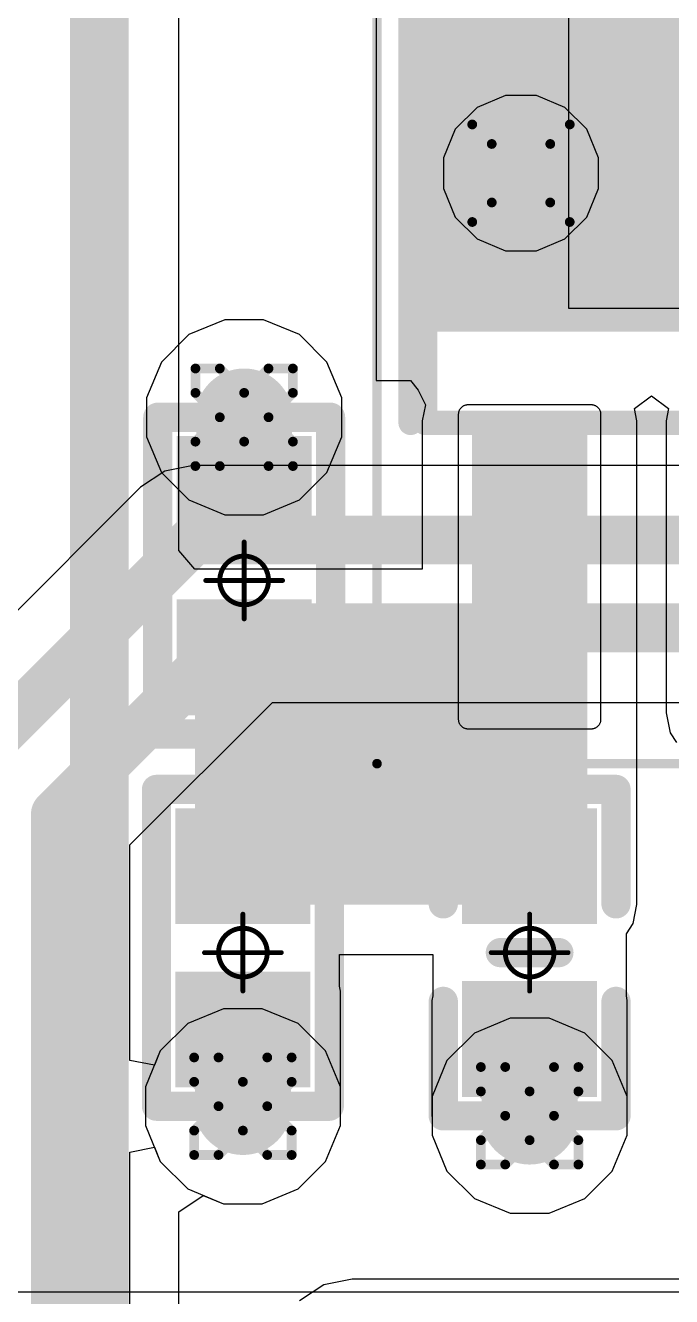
# Model space of a CAD drawing. Header units: inches. Extents: x -13 to 366, y -4 to 120.
# Drawn here: x 3.05 to 6.42, y 17.01 to 23.63 of the extents above; entities that cross this region are included whole.
import ezdxf

# ---------------------------------------------------------------- set-up
doc = ezdxf.new("R2010")
doc.units = ezdxf.units.IN
for name, color, linetype in [('Bottom Layer', 5, 'Continuous'), ('Bottom Solder', 6, 'Continuous'), ('Drill Drawing', 1, 'Continuous'), ('GND', 16, 'Continuous'), ('Mechanical 13', 56, 'Continuous'), ('Mechanical 15', 56, 'Continuous'), ('Multi-Layer', 9, 'Continuous'), ('Pad Holes', 156, 'Continuous'), ('POWER', 76, 'Continuous'), ('Top Layer', 1, 'Continuous'), ('Top Overlay', 2, 'Continuous'), ('Top Paste', 8, 'Continuous'), ('Top Solder', 216, 'Continuous'), ('Via Holes', 16, 'Continuous')]:
    doc.layers.add(name, color=color, linetype=linetype)

# ---------------------------------------------------------------- blocks, each defined once
blk = doc.blocks.new('R_0402_L_16')
at = {"layer": 'Top Layer'}
for points in [[(-0.6000800799999999, 0.24991822), (-0.20008088, 0.24991822), (-0.20008088, -0.25008078), (-0.6000800799999999, -0.25008078)], [(0.24991822, 0.24991822), (0.64991742, 0.24991822), (0.64991742, -0.25008078), (0.24991822, -0.25008078)]]:
    blk.add_hatch(color=1, dxfattribs=at).paths.add_polyline_path(points)
at = {"layer": 'Top Paste'}
for points in [[(-0.6000800799999999, 0.24991822), (-0.20008088, 0.24991822), (-0.20008088, -0.25008078), (-0.6000800799999999, -0.25008078)], [(0.24991822, 0.24991822), (0.64991742, 0.24991822), (0.64991742, -0.25008078), (0.24991822, -0.25008078)]]:
    blk.add_hatch(color=8, dxfattribs=at).paths.add_polyline_path(points)
at = {"layer": 'Top Solder'}
for points in [[(-0.7016800799999999, 0.35151822), (-0.09848088, 0.35151822), (-0.09848088, -0.35168078), (-0.7016800799999999, -0.35168078)], [(0.14831822, 0.35151822), (0.75151742, 0.35151822), (0.75151742, -0.35168078), (0.14831822, -0.35168078)]]:
    blk.add_hatch(color=216, dxfattribs=at).paths.add_polyline_path(points)
at = {"layer": 'Mechanical 15', "const_width": 0.0254}
for points in [[(0, 0.1999996), (0, -0.1999996)], [(-0.1999996, 0), (0.1999996, 0)]]:
    blk.add_lwpolyline(points, dxfattribs=at)
at = {"layer": 'Mechanical 15'}
for points, const_width in [([(-0.00635, 0.1999996, 1), (0.00635, 0.1999996, 1)], 0.0127), ([(0.127, 0, 1), (-0.127, 0, 1)], 0.0254), ([(-0.2063496, 0, 1), (-0.1936496, 0, 1)], 0.0127), ([(-0.13335, 0, 1), (-0.12065, 0, 1)], 0.0127), ([(0.12065, 0, 1), (0.13335, 0, 1)], 0.0127), ([(0.1936496, 0, 1), (0.2063496, 0, 1)], 0.0127), ([(-0.00635, -0.1999996, 1), (0.00635, -0.1999996, 1)], 0.0127)]:
    blk.add_lwpolyline(points, format="xyb", close=True, dxfattribs=dict(at, const_width=const_width))
at = {"layer": 'Top Overlay', "const_width": 0.1524}
for points in [[(-0.80008222, 0.44991782), (-0.80008222, -0.45008038)], [(-0.80008222, 0.44991782), (0.84991956, 0.44991782)], [(0.84991956, 0.44991782), (0.84991956, -0.45008038)], [(-0.80008222, -0.45008038), (0.84991956, -0.45008038)]]:
    blk.add_lwpolyline(points, dxfattribs=at)
at = {"layer": 'Top Overlay', "const_width": 0.0762}
for points in [[(-0.83818222, 0.44991782, 1), (-0.7619822199999999, 0.44991782, 1)], [(-0.83818222, 0.44991782, 1), (-0.7619822199999999, 0.44991782, 1)], [(0.81181956, 0.44991782, 1), (0.8880195599999998, 0.44991782, 1)], [(0.81181956, 0.44991782, 1), (0.8880195599999998, 0.44991782, 1)], [(-0.83818222, -0.45008038, 1), (-0.7619822199999999, -0.45008038, 1)], [(-0.83818222, -0.45008038, 1), (-0.7619822199999999, -0.45008038, 1)], [(0.81181956, -0.45008038, 1), (0.8880195599999998, -0.45008038, 1)], [(0.81181956, -0.45008038, 1), (0.8880195599999998, -0.45008038, 1)]]:
    blk.add_lwpolyline(points, format="xyb", close=True, dxfattribs=at)
blk = doc.blocks.new('R_0402_L_17')
at = {"layer": 'Top Layer'}
for points in [[(-0.6000800799999999, 0.24991822), (-0.20008088, 0.24991822), (-0.20008088, -0.25008078), (-0.6000800799999999, -0.25008078)], [(0.24991822, 0.24991822), (0.64991742, 0.24991822), (0.64991742, -0.25008078), (0.24991822, -0.25008078)]]:
    blk.add_hatch(color=1, dxfattribs=at).paths.add_polyline_path(points)
at = {"layer": 'Top Paste'}
for points in [[(-0.6000800799999999, 0.24991822), (-0.20008088, 0.24991822), (-0.20008088, -0.25008078), (-0.6000800799999999, -0.25008078)], [(0.24991822, 0.24991822), (0.64991742, 0.24991822), (0.64991742, -0.25008078), (0.24991822, -0.25008078)]]:
    blk.add_hatch(color=8, dxfattribs=at).paths.add_polyline_path(points)
at = {"layer": 'Top Solder'}
for points in [[(-0.7016800799999999, 0.35151822), (-0.09848088, 0.35151822), (-0.09848088, -0.35168078), (-0.7016800799999999, -0.35168078)], [(0.14831822, 0.35151822), (0.75151742, 0.35151822), (0.75151742, -0.35168078), (0.14831822, -0.35168078)]]:
    blk.add_hatch(color=216, dxfattribs=at).paths.add_polyline_path(points)
at = {"layer": 'Mechanical 15', "const_width": 0.0254}
for points in [[(0, 0.1999996), (0, -0.1999996)], [(-0.1999996, 0), (0.1999996, 0)]]:
    blk.add_lwpolyline(points, dxfattribs=at)
at = {"layer": 'Mechanical 15'}
for points, const_width in [([(-0.00635, 0.1999996, 1), (0.00635, 0.1999996, 1)], 0.0127), ([(0.127, 0, 1), (-0.127, 0, 1)], 0.0254), ([(-0.2063496, 0, 1), (-0.1936496, 0, 1)], 0.0127), ([(-0.13335, 0, 1), (-0.12065, 0, 1)], 0.0127), ([(0.12065, 0, 1), (0.13335, 0, 1)], 0.0127), ([(0.1936496, 0, 1), (0.2063496, 0, 1)], 0.0127), ([(-0.00635, -0.1999996, 1), (0.00635, -0.1999996, 1)], 0.0127)]:
    blk.add_lwpolyline(points, format="xyb", close=True, dxfattribs=dict(at, const_width=const_width))
at = {"layer": 'Top Overlay', "const_width": 0.1524}
for points in [[(-0.80008222, 0.44991782), (-0.80008222, -0.45008038)], [(-0.80008222, 0.44991782), (0.84991956, 0.44991782)], [(0.84991956, 0.44991782), (0.84991956, -0.45008038)], [(-0.80008222, -0.45008038), (0.84991956, -0.45008038)]]:
    blk.add_lwpolyline(points, dxfattribs=at)
at = {"layer": 'Top Overlay', "const_width": 0.0762}
for points in [[(-0.83818222, 0.44991782, 1), (-0.7619822199999999, 0.44991782, 1)], [(-0.83818222, 0.44991782, 1), (-0.7619822199999999, 0.44991782, 1)], [(0.81181956, 0.44991782, 1), (0.8880195599999998, 0.44991782, 1)], [(0.81181956, 0.44991782, 1), (0.8880195599999998, 0.44991782, 1)], [(-0.83818222, -0.45008038, 1), (-0.7619822199999999, -0.45008038, 1)], [(-0.83818222, -0.45008038, 1), (-0.7619822199999999, -0.45008038, 1)], [(0.81181956, -0.45008038, 1), (0.8880195599999998, -0.45008038, 1)], [(0.81181956, -0.45008038, 1), (0.8880195599999998, -0.45008038, 1)]]:
    blk.add_lwpolyline(points, format="xyb", close=True, dxfattribs=at)
blk = doc.blocks.new('VREG_LM5017MR_NOPB_21')
at = {"layer": 'Bottom Layer'}
h = blk.add_hatch(color=5, dxfattribs=at)
edge = h.paths.add_edge_path()
edge.add_arc((0.65000124, -1.95000118), 0.1499997, 0, 360)
at = {"layer": 'Bottom Solder'}
h = blk.add_hatch(color=6, dxfattribs=at)
edge = h.paths.add_edge_path()
edge.add_arc((0.65000124, -1.95000118), 0.2515997, 0, 360)
at = {"layer": 'GND'}
h = blk.add_hatch(color=16, dxfattribs=at)
edge = h.paths.add_edge_path()
edge.add_arc((0.65000124, -1.95000118), 0.1499997, 0, 360)
at = {"layer": 'Multi-Layer'}
h = blk.add_hatch(color=9, dxfattribs=at)
edge = h.paths.add_edge_path()
edge.add_arc((0.65000124, -1.95000118), 0.1499997, 0, 360)
at = {"layer": 'Pad Holes'}
h = blk.add_hatch(color=7, dxfattribs=at)
edge = h.paths.add_edge_path()
edge.add_arc((0.65000124, -1.95000118), 0.0999998, 0, 360)
at = {"layer": 'POWER'}
h = blk.add_hatch(color=76, dxfattribs=at)
edge = h.paths.add_edge_path()
edge.add_arc((0.65000124, -1.95000118), 0.1499997, 0, 360)
at = {"layer": 'Top Layer'}
blk.add_hatch(color=1, dxfattribs=at).paths.add_polyline_path([(-1.47499959, 2.45000018), (1.47499959, 2.45000018), (1.47499959, -2.45000018), (-1.47499959, -2.45000018)])
h = blk.add_hatch(color=1, dxfattribs=at)
edge = h.paths.add_edge_path()
edge.add_arc((1.9400012, -1.62000184), 0.01500124, 90, 180)
edge.add_line((1.92499996, -1.62000184), (1.92499996, -2.18999816))
edge.add_arc((1.9400012, -2.18999816), 0.01500124, 180, 270)
edge.add_line((1.9400012, -2.2049994), (3.45999816, -2.2049994))
edge.add_arc((3.45999816, -2.18999816), 0.01500124, 270, 360)
edge.add_line((3.4749994, -2.18999816), (3.4749994, -1.62000184))
edge.add_arc((3.45999816, -1.62000184), 0.01500124, 0, 90)
edge.add_line((3.45999816, -1.6050006), (1.9400012, -1.6050006))
h = blk.add_hatch(color=1, dxfattribs=at)
edge = h.paths.add_edge_path()
edge.add_arc((0.65000124, -1.95000118), 0.1499997, 0, 360)
at = {"layer": 'Top Paste'}
h = blk.add_hatch(color=8, dxfattribs=at)
edge = h.paths.add_edge_path()
edge.add_arc((1.9400012, -1.62000184), 0.01500124, 90, 180)
edge.add_line((1.92499996, -1.62000184), (1.92499996, -2.18999816))
edge.add_arc((1.9400012, -2.18999816), 0.01500124, 180, 270)
edge.add_line((1.9400012, -2.2049994), (3.45999816, -2.2049994))
edge.add_arc((3.45999816, -2.18999816), 0.01500124, 270, 360)
edge.add_line((3.4749994, -2.18999816), (3.4749994, -1.62000184))
edge.add_arc((3.45999816, -1.62000184), 0.01500124, 0, 90)
edge.add_line((3.45999816, -1.6050006), (1.9400012, -1.6050006))
at = {"layer": 'Top Solder'}
h = blk.add_hatch(color=216, dxfattribs=at)
edge = h.paths.add_edge_path()
edge.add_arc((0.65000124, -1.95000118), 0.2515997, 0, 360)
at = {"layer": 'Mechanical 13', "const_width": 0.127}
for points in [[(1.95000118, -2.45000018), (1.95000118, 2.45000018)], [(1.95000118, -2.45000018), (-1.95000118, -2.45000018)]]:
    blk.add_lwpolyline(points, dxfattribs=at)
at = {"layer": 'Mechanical 13', "const_width": 0.0635}
blk.add_lwpolyline([(1.91825118, -2.45000018, 1), (1.98175118, -2.45000018, 1)], format="xyb", close=True, dxfattribs=at)
blk.add_lwpolyline([(1.91825118, -2.45000018, 1), (1.98175118, -2.45000018, 1)], format="xyb", close=True, dxfattribs=at)
at = {"layer": 'Mechanical 15', "const_width": 0.0499999}
for points in [[(3.7249989, -2.69999968), (3.7249989, 2.69999968)], [(3.7249989, -2.69999968), (-3.7249989, -2.69999968)]]:
    blk.add_lwpolyline(points, dxfattribs=at)
at = {"layer": 'Mechanical 15', "const_width": 0.02499868}
blk.add_lwpolyline([(3.71249956, -2.69999968, 1), (3.737498239999999, -2.69999968, 1)], format="xyb", close=True, dxfattribs=at)
blk.add_lwpolyline([(3.71249956, -2.69999968, 1), (3.737498239999999, -2.69999968, 1)], format="xyb", close=True, dxfattribs=at)
at = {"layer": 'Top Overlay', "const_width": 0.127}
blk.add_lwpolyline([(1.95000118, -2.52499876), (-1.95000118, -2.52499876)], dxfattribs=at)
at = {"layer": 'Top Overlay', "const_width": 0.0635}
blk.add_lwpolyline([(1.91825118, -2.52499876, 1), (1.98175118, -2.52499876, 1)], format="xyb", close=True, dxfattribs=at)
at = {"layer": 'Top Paste'}
for p, q in [((1.3550011, 1.69999914), (1.3550011, -1.69999914)), ((1.3550011, -1.69999914), (-1.3550011, -1.69999914))]:
    blk.add_line(p, q, dxfattribs=at)
at = {"layer": 'Top Solder'}
for p, q in [((1.3550011, 1.69999914), (1.3550011, -1.69999914)), ((1.8550001, -1.58500064), (1.85506868, -1.58238444)), ((1.8550001, -2.22499936), (1.8550001, -1.58500064)), ((1.85506868, -1.58238444), (1.85527442, -1.57977332)), ((1.85527442, -1.57977332), (1.85561478, -1.57717744)), ((1.85561478, -1.57717744), (1.8560923, -1.57460442)), ((1.8560923, -1.57460442), (1.85670444, -1.57205934)), ((1.85670444, -1.57205934), (1.85744612, -1.56954982)), ((1.85744612, -1.56954982), (1.85831988, -1.56708094)), ((1.85831988, -1.56708094), (1.85932318, -1.56466286)), ((1.85932318, -1.56466286), (1.86045094, -1.56230066)), ((1.86045094, -1.56230066), (1.86169808, -1.55999942)), ((1.86169808, -1.55999942), (1.86306714, -1.5577693)), ((1.86306714, -1.5577693), (1.86454796, -1.5556103)), ((1.86454796, -1.5556103), (1.86614308, -1.55353512)), ((1.86614308, -1.55353512), (1.86784234, -1.55154376)), ((1.86784234, -1.55154376), (1.86964574, -1.54964384)), ((1.86964574, -1.54964384), (1.87154312, -1.54784298)), ((1.87154312, -1.54784298), (1.87353448, -1.54614372)), ((1.87353448, -1.54614372), (1.87560966, -1.5445486)), ((1.87560966, -1.5445486), (1.87776866, -1.54306524)), ((1.87776866, -1.54306524), (1.87999878, -1.54169872)), ((1.87999878, -1.54169872), (1.88230002, -1.54044904)), ((1.88230002, -1.54044904), (1.88466222, -1.53932382)), ((1.88466222, -1.53932382), (1.88708284, -1.53832052)), ((1.88708284, -1.53832052), (1.88954918, -1.53744676)), ((1.88954918, -1.53744676), (1.8920587, -1.53670254)), ((1.8920587, -1.53670254), (1.89460378, -1.53609294)), ((1.89460378, -1.53609294), (1.89717934, -1.53561542)), ((1.89717934, -1.53561542), (1.89977268, -1.53527506)), ((1.89977268, -1.53527506), (1.9023838, -1.53506932)), ((1.9023838, -1.53506932), (1.905, -1.53500074)), ((1.905, -1.53500074), (3.49499936, -1.53500074)), ((3.49499936, -1.53500074), (3.49761556, -1.53506932)), ((3.49761556, -1.53506932), (3.500226679999999, -1.53527506)), ((3.500226679999999, -1.53527506), (3.50282256, -1.53561542)), ((3.50282256, -1.53561542), (3.50539558, -1.53609294)), ((3.50539558, -1.53609294), (3.50794066, -1.53670254)), ((3.50794066, -1.53670254), (3.510450179999999, -1.53744676)), ((3.510450179999999, -1.53744676), (3.51291906, -1.53832052)), ((3.51291906, -1.53832052), (3.51533714, -1.53932382)), ((3.51533714, -1.53932382), (3.51769934, -1.54044904)), ((3.51769934, -1.54044904), (3.52000058, -1.54169872)), ((3.52000058, -1.54169872), (3.5222307, -1.54306524)), ((3.5222307, -1.54306524), (3.5243897, -1.5445486)), ((3.5243897, -1.5445486), (3.52646488, -1.54614372)), ((3.52646488, -1.54614372), (3.52845624, -1.54784298)), ((3.52845624, -1.54784298), (3.530356159999999, -1.54964384)), ((3.530356159999999, -1.54964384), (3.53215702, -1.55154376)), ((3.53215702, -1.55154376), (3.53385628, -1.55353512)), ((3.53385628, -1.55353512), (3.5354514, -1.5556103)), ((3.5354514, -1.5556103), (3.53693476, -1.5577693)), ((3.53693476, -1.5577693), (3.538301279999999, -1.55999942)), ((3.538301279999999, -1.55999942), (3.53955096, -1.56230066)), ((3.53955096, -1.56230066), (3.54067618, -1.56466286)), ((3.54067618, -1.56466286), (3.54167948, -1.56708094)), ((3.54167948, -1.56708094), (3.54255324, -1.56954982)), ((3.54255324, -1.56954982), (3.54329746, -1.57205934)), ((3.54329746, -1.57205934), (3.54390706, -1.57460442)), ((3.54390706, -1.57460442), (3.54438458, -1.57717744)), ((3.54438458, -1.57717744), (3.54472494, -1.57977332)), ((3.54472494, -1.57977332), (3.54493068, -1.58238444)), ((3.54493068, -1.58238444), (3.54499926, -1.58500064)), ((3.54499926, -1.58500064), (3.54499926, -2.22499936)), ((1.3550011, -1.69999914), (-1.3550011, -1.69999914)), ((1.85506868, -2.22761556), (1.8550001, -2.22499936)), ((1.85527442, -2.23022668), (1.85506868, -2.22761556)), ((1.85561478, -2.23282256), (1.85527442, -2.23022668)), ((1.8560923, -2.23539558), (1.85561478, -2.23282256)), ((1.85670444, -2.23794066), (1.8560923, -2.23539558)), ((1.85744612, -2.24045018), (1.85670444, -2.23794066)), ((1.85831988, -2.24291906), (1.85744612, -2.24045018)), ((1.85932318, -2.24533714), (1.85831988, -2.24291906)), ((1.86045094, -2.24769934), (1.85932318, -2.24533714)), ((1.86169808, -2.25000058), (1.86045094, -2.24769934)), ((1.86306714, -2.2522307), (1.86169808, -2.25000058)), ((3.538301279999999, -2.25000058), (3.53693476, -2.2522307)), ((3.53955096, -2.24769934), (3.538301279999999, -2.25000058)), ((3.54067618, -2.24533714), (3.53955096, -2.24769934)), ((3.54167948, -2.24291906), (3.54067618, -2.24533714)), ((3.54255324, -2.24045018), (3.54167948, -2.24291906)), ((3.54329746, -2.23794066), (3.54255324, -2.24045018)), ((3.54390706, -2.23539558), (3.54329746, -2.23794066)), ((3.54438458, -2.23282256), (3.54390706, -2.23539558)), ((3.54472494, -2.23022668), (3.54438458, -2.23282256)), ((3.54493068, -2.22761556), (3.54472494, -2.23022668)), ((3.54499926, -2.22499936), (3.54493068, -2.22761556)), ((1.86454796, -2.2543897), (1.86306714, -2.2522307)), ((1.86614308, -2.25646488), (1.86454796, -2.2543897)), ((1.86784234, -2.25845624), (1.86614308, -2.25646488)), ((1.86964574, -2.26035616), (1.86784234, -2.25845624)), ((1.87154312, -2.26215702), (1.86964574, -2.26035616)), ((1.87353448, -2.26385628), (1.87154312, -2.26215702)), ((1.87560966, -2.2654514), (1.87353448, -2.26385628)), ((1.87776866, -2.26693476), (1.87560966, -2.2654514)), ((1.87999878, -2.26830128), (1.87776866, -2.26693476)), ((1.88230002, -2.26955096), (1.87999878, -2.26830128)), ((1.88466222, -2.27067618), (1.88230002, -2.26955096)), ((1.88708284, -2.27167948), (1.88466222, -2.27067618)), ((1.88954918, -2.27255324), (1.88708284, -2.27167948)), ((1.8920587, -2.27329746), (1.88954918, -2.27255324)), ((1.89460378, -2.27390706), (1.8920587, -2.27329746)), ((1.89717934, -2.27438458), (1.89460378, -2.27390706)), ((1.89977268, -2.27472494), (1.89717934, -2.27438458)), ((1.9023838, -2.27493068), (1.89977268, -2.27472494)), ((1.905, -2.27499926), (1.9023838, -2.27493068)), ((3.49499936, -2.27499926), (1.905, -2.27499926)), ((3.49761556, -2.27493068), (3.49499936, -2.27499926)), ((3.500226679999999, -2.27472494), (3.49761556, -2.27493068)), ((3.50282256, -2.27438458), (3.500226679999999, -2.27472494)), ((3.50539558, -2.27390706), (3.50282256, -2.27438458)), ((3.50794066, -2.27329746), (3.50539558, -2.27390706)), ((3.510450179999999, -2.27255324), (3.50794066, -2.27329746)), ((3.51291906, -2.27167948), (3.510450179999999, -2.27255324)), ((3.51533714, -2.27067618), (3.51291906, -2.27167948)), ((3.51769934, -2.26955096), (3.51533714, -2.27067618)), ((3.52000058, -2.26830128), (3.51769934, -2.26955096)), ((3.5222307, -2.26693476), (3.52000058, -2.26830128)), ((3.5243897, -2.2654514), (3.5222307, -2.26693476)), ((3.52646488, -2.26385628), (3.5243897, -2.2654514)), ((3.52845624, -2.26215702), (3.52646488, -2.26385628)), ((3.530356159999999, -2.26035616), (3.52845624, -2.26215702)), ((3.53215702, -2.25845624), (3.530356159999999, -2.26035616)), ((3.53385628, -2.25646488), (3.53215702, -2.25845624)), ((3.5354514, -2.2543897), (3.53385628, -2.25646488)), ((3.53693476, -2.2522307), (3.5354514, -2.2543897))]:
    blk.add_line(p, q, dxfattribs=at)
blk = doc.blocks.new('C_0402_L_33')
at = {"layer": 'Top Layer'}
for points in [[(-0.6499986999999999, 0.2499995), (-0.2499995, 0.2499995), (-0.2499995, -0.2499995), (-0.6499986999999999, -0.2499995)], [(0.24991822, 0.24991822), (0.64991742, 0.24991822), (0.64991742, -0.25008078), (0.24991822, -0.25008078)]]:
    blk.add_hatch(color=1, dxfattribs=at).paths.add_polyline_path(points)
at = {"layer": 'Top Paste'}
for points in [[(-0.6499986999999999, 0.2499995), (-0.2499995, 0.2499995), (-0.2499995, -0.2499995), (-0.6499986999999999, -0.2499995)], [(0.24991822, 0.24991822), (0.64991742, 0.24991822), (0.64991742, -0.25008078), (0.24991822, -0.25008078)]]:
    blk.add_hatch(color=8, dxfattribs=at).paths.add_polyline_path(points)
at = {"layer": 'Top Solder'}
for points in [[(-0.7515987, 0.3515995), (-0.1483995, 0.3515995), (-0.1483995, -0.3515995), (-0.7515987, -0.3515995)], [(0.14831822, 0.35151822), (0.75151742, 0.35151822), (0.75151742, -0.35168078), (0.14831822, -0.35168078)]]:
    blk.add_hatch(color=216, dxfattribs=at).paths.add_polyline_path(points)
at = {"layer": 'Mechanical 15', "const_width": 0.0254}
for points in [[(0, -0.1999996), (0, 0.1999996)], [(0.1999996, 0), (-0.1999996, 0)]]:
    blk.add_lwpolyline(points, dxfattribs=at)
at = {"layer": 'Mechanical 15'}
for points, const_width in [([(-0.00635, 0.1999996, 1), (0.00635, 0.1999996, 1)], 0.0127), ([(0.127, 0, 1), (-0.127, 0, 1)], 0.0254), ([(-0.2063496, 0, 1), (-0.1936496, 0, 1)], 0.0127), ([(-0.13335, 0, 1), (-0.12065, 0, 1)], 0.0127), ([(0.12065, 0, 1), (0.13335, 0, 1)], 0.0127), ([(0.1936496, 0, 1), (0.2063496, 0, 1)], 0.0127), ([(-0.00635, -0.1999996, 1), (0.00635, -0.1999996, 1)], 0.0127)]:
    blk.add_lwpolyline(points, format="xyb", close=True, dxfattribs=dict(at, const_width=const_width))
at = {"layer": 'Top Overlay', "const_width": 0.1524}
for points in [[(-0.254, 0.44991782), (-0.84991956, 0.44991782)], [(-0.84991956, -0.44991782), (-0.84991956, 0.44991782)], [(0.84991956, 0.44991782), (0.254, 0.44991782)], [(0.84991956, -0.45008038), (0.84991956, 0.44991782)], [(0, -0.1524), (0, 0.1524)], [(-0.254, -0.44991782), (-0.84991956, -0.44991782)], [(-0.8497569999999999, -0.45008038), (-0.84991956, -0.44991782)], [(0.84991956, -0.44991782), (0.254, -0.44991782)]]:
    blk.add_lwpolyline(points, dxfattribs=at)
at = {"layer": 'Top Overlay', "const_width": 0.0762}
for points in [[(-0.8880195599999998, 0.44991782, 1), (-0.81181956, 0.44991782, 1)], [(-0.8880195599999998, 0.44991782, 1), (-0.81181956, 0.44991782, 1)], [(-0.2921, 0.44991782, 1), (-0.2159, 0.44991782, 1)], [(0.2159, 0.44991782, 1), (0.2921, 0.44991782, 1)], [(0.81181956, 0.44991782, 1), (0.8880195599999998, 0.44991782, 1)], [(0.81181956, 0.44991782, 1), (0.8880195599999998, 0.44991782, 1)], [(-0.0381, 0.1524, 1), (0.0381, 0.1524, 1)], [(-0.0381, -0.1524, 1), (0.0381, -0.1524, 1)], [(-0.8880195599999998, -0.44991782, 1), (-0.81181956, -0.44991782, 1)], [(-0.8880195599999998, -0.44991782, 1), (-0.81181956, -0.44991782, 1)], [(-0.8880195599999998, -0.44991782, 1), (-0.81181956, -0.44991782, 1)], [(-0.8878569999999999, -0.45008038, 1), (-0.8116569999999999, -0.45008038, 1)], [(-0.2921, -0.44991782, 1), (-0.2159, -0.44991782, 1)], [(0.2159, -0.44991782, 1), (0.2921, -0.44991782, 1)], [(0.81181956, -0.44991782, 1), (0.8880195599999998, -0.44991782, 1)], [(0.81181956, -0.45008038, 1), (0.8880195599999998, -0.45008038, 1)]]:
    blk.add_lwpolyline(points, format="xyb", close=True, dxfattribs=at)

msp = doc.modelspace()

# ---------------------------------------------------------------- hatches: boundary and pattern name
at = {"layer": 'Bottom Layer'}
h = msp.add_hatch(color=5, dxfattribs=at)
edge = h.paths.add_edge_path()
edge.add_arc((4.19232588, 21.58660148), 0.254, 0, 360)
h = msp.add_hatch(color=5, dxfattribs=at)
edge = h.paths.add_edge_path()
edge.add_arc((4.1857422, 17.99846032), 0.254, 0, 360)
h = msp.add_hatch(color=5, dxfattribs=at)
edge = h.paths.add_edge_path()
edge.add_arc((5.67937904, 17.94862298), 0.254, 0, 360)
at = {"layer": 'GND'}
h = msp.add_hatch(color=16, dxfattribs=at)
edge = h.paths.add_edge_path()
edge.add_arc((4.19232588, 21.58660148), 0.254, 0, 360)
h = msp.add_hatch(color=16, dxfattribs=at)
edge = h.paths.add_edge_path()
edge.add_arc((4.1857422, 17.99846032), 0.254, 0, 360)
h = msp.add_hatch(color=16, dxfattribs=at)
edge = h.paths.add_edge_path()
edge.add_arc((5.67937904, 17.94862298), 0.254, 0, 360)
at = {"layer": 'POWER'}
h = msp.add_hatch(color=76, dxfattribs=at)
edge = h.paths.add_edge_path()
edge.add_arc((4.19232588, 21.58660148), 0.254, 0, 360)
h = msp.add_hatch(color=76, dxfattribs=at)
edge = h.paths.add_edge_path()
edge.add_arc((4.1857422, 17.99846032), 0.254, 0, 360)
h = msp.add_hatch(color=76, dxfattribs=at)
edge = h.paths.add_edge_path()
edge.add_arc((5.67937904, 17.94862298), 0.254, 0, 360)
at = {"layer": 'Top Layer'}
h = msp.add_hatch(color=1, dxfattribs=at)
edge = h.paths.add_edge_path()
edge.add_arc((4.19232588, 21.58660148), 0.254, 0, 360)
for points in [[(3.94232638, 20.98668142), (4.44232538, 20.98668142), (4.44232538, 21.58659894), (3.94232638, 21.58659894)], [(5.42946082, 19.19854174), (5.929459819999999, 19.19854174), (5.929459819999999, 20.7576801), (5.42946082, 20.7576801)], [(3.9357427, 19.04837948), (5.97945718, 19.04837948), (5.97945718, 20.53668232), (3.9357427, 20.53668232)], [(4.435741699999999, 18.59838038), (3.9357427, 18.59838038), (3.9357427, 17.99846286), (4.435741699999999, 17.99846286)], [(5.92937854, 18.54854304), (5.42937954, 18.54854304), (5.42937954, 17.94862552), (5.92937854, 17.94862552)]]:
    msp.add_hatch(color=1, dxfattribs=at).paths.add_polyline_path(points)
h = msp.add_hatch(color=1, dxfattribs=at)
edge = h.paths.add_edge_path()
edge.add_arc((4.1857422, 17.99846032), 0.254, 0, 360)
h = msp.add_hatch(color=1, dxfattribs=at)
edge = h.paths.add_edge_path()
edge.add_arc((5.67937904, 17.94862298), 0.254, 0, 360)
at = {"layer": 'Via Holes'}
h = msp.add_hatch(color=7, dxfattribs=at)
edge = h.paths.add_edge_path()
edge.add_arc((4.19232588, 21.58660148), 0.127, 0, 360)
h = msp.add_hatch(color=7, dxfattribs=at)
edge = h.paths.add_edge_path()
edge.add_arc((4.1857422, 17.99846032), 0.127, 0, 360)
h = msp.add_hatch(color=7, dxfattribs=at)
edge = h.paths.add_edge_path()
edge.add_arc((5.67937904, 17.94862298), 0.127, 0, 360)

# ---------------------------------------------------------------- linework, layer by layer
at = {"layer": 'Bottom Layer'}
for p, q in [((5.55409862, 23.2615994), (5.405612759999999, 23.2000933)), ((5.71481966, 23.2615994), (5.55409862, 23.2615994)), ((5.86330552, 23.2000933), (5.71481966, 23.2615994)), ((5.405612759999999, 23.2000933), (5.29196554, 23.08644608)), ((5.97695274, 23.08644608), (5.86330552, 23.2000933)), ((5.29196554, 23.08644608), (5.23045944, 22.93796022)), ((6.03845884, 22.93796022), (5.97695274, 23.08644608)), ((5.23045944, 22.93796022), (5.23045944, 22.77723918)), ((6.03845884, 22.77723918), (6.03845884, 22.93796022)), ((5.23045944, 22.77723918), (5.29196554, 22.62875332)), ((5.97695274, 22.62875332), (6.03845884, 22.77723918)), ((5.29196554, 22.62875332), (5.405612759999999, 22.5151061)), ((5.86330552, 22.5151061), (5.97695274, 22.62875332)), ((5.405612759999999, 22.5151061), (5.55409862, 22.4536)), ((5.71481966, 22.4536), (5.86330552, 22.5151061)), ((5.55409862, 22.4536), (5.71481966, 22.4536)), ((3.9269543, 21.33581204), (3.77829572, 21.30624136)), ((12.02757056, 21.33581204), (3.9269543, 21.33581204)), ((3.77829572, 21.30624136), (3.65226854, 21.22203274)), ((3.65226854, 21.22203274), (2.4733758, 20.04314)), ((3.59738422, 19.35993588), (4.3391328, 20.10168192)), ((4.3391328, 20.10168192), (7.73837162, 20.10168192)), ((3.59738422, 18.23737526), (3.59738422, 19.35993588)), ((4.08469592, 18.50646032), (3.89798306, 18.4291224)), ((4.28678848, 18.50646032), (4.08469592, 18.50646032)), ((4.473501339999999, 18.4291224), (4.28678848, 18.50646032)), ((3.89798306, 18.4291224), (3.75508012, 18.28621946)), ((4.616404279999999, 18.28621946), (4.473501339999999, 18.4291224)), ((5.578332759999999, 18.45662298), (5.391619899999999, 18.37928506)), ((5.78042532, 18.45662298), (5.578332759999999, 18.45662298)), ((5.967138179999999, 18.37928506), (5.78042532, 18.45662298)), ((5.391619899999999, 18.37928506), (5.248716959999999, 18.23638212)), ((6.11004112, 18.23638212), (5.967138179999999, 18.37928506)), ((3.75508012, 18.28621946), (3.72438422, 18.21211242)), ((4.6937422, 18.0995066), (4.616404279999999, 18.28621946)), ((3.72438422, 18.21211242), (3.59738422, 18.23737526)), ((5.248716959999999, 18.23638212), (5.17137904, 18.04966926)), ((6.18737904, 18.04966926), (6.11004112, 18.23638212)), ((4.6937422, 17.89741404), (4.6937422, 18.0995066)), ((5.17137904, 18.04966926), (5.17137904, 17.8475767)), ((6.18737904, 17.8475767), (6.18737904, 18.04966926)), ((4.616404279999999, 17.71070118), (4.6937422, 17.89741404)), ((5.17137904, 17.8475767), (5.248716959999999, 17.66086384)), ((6.11004112, 17.66086384), (6.18737904, 17.8475767)), ((3.59738422, 17.75954538), (3.72438422, 17.78480822)), ((3.59738422, 16.2665791), (3.59738422, 17.75954538)), ((3.72438422, 17.78480822), (3.75508012, 17.71070118)), ((3.75508012, 17.71070118), (3.89798306, 17.56779824)), ((4.473501339999999, 17.56779824), (4.616404279999999, 17.71070118)), ((5.248716959999999, 17.66086384), (5.391619899999999, 17.5179609)), ((5.967138179999999, 17.5179609), (6.11004112, 17.66086384)), ((3.89798306, 17.56779824), (4.08469592, 17.49046032)), ((4.28678848, 17.49046032), (4.473501339999999, 17.56779824)), ((4.08469592, 17.49046032), (4.28678848, 17.49046032)), ((5.391619899999999, 17.5179609), (5.578332759999999, 17.44062298)), ((5.78042532, 17.44062298), (5.967138179999999, 17.5179609)), ((5.578332759999999, 17.44062298), (5.78042532, 17.44062298)), ((4.7557817, 17.09836814), (4.60712312, 17.06879746)), ((6.84048416, 17.09836814), (4.7557817, 17.09836814)), ((4.60712312, 17.06879746), (4.481095939999999, 16.98458884))]:
    msp.add_line(p, q, dxfattribs=at)
at = {"layer": 'Bottom Layer', "const_width": 0.254}
for points in [[(2.74806156, 19.76845424), (3.9269543, 20.94734698)], [(3.9269543, 20.94734698), (12.18847702, 20.94734698)], [(3.208919159999999, 19.52084234), (4.1782238, 20.49014698)], [(4.1782238, 20.49014698), (12.40927668, 20.49014698)], [(3.208919159999999, 7.23100154), (3.208919159999999, 19.52084234)]]:
    msp.add_lwpolyline(points, dxfattribs=at)
at = {"layer": 'Bottom Layer', "const_width": 0.127}
for points in [[(3.8634543, 20.94734698, 1), (3.9904543, 20.94734698, 1)], [(3.8634543, 20.94734698, 1), (3.9904543, 20.94734698, 1)], [(4.1147238, 20.49014698, 1), (4.2417238, 20.49014698, 1)], [(4.1147238, 20.49014698, 1), (4.2417238, 20.49014698, 1)], [(3.14541916, 19.52084234, 1), (3.27241916, 19.52084234, 1)], [(3.14541916, 19.52084234, 1), (3.27241916, 19.52084234, 1)]]:
    msp.add_lwpolyline(points, format="xyb", close=True, dxfattribs=at)
at = {"layer": 'Drill Drawing', "const_width": 0.0508}
for points in [[(5.380459139999999, 23.1115997), (5.88845914, 23.1115997)], [(5.380459139999999, 22.6035997), (5.380459139999999, 23.1115997)], [(5.88845914, 22.6035997), (5.88845914, 23.1115997)], [(5.48205914, 23.0099997), (5.78685914, 23.0099997)], [(5.48205914, 22.7051997), (5.48205914, 23.0099997)], [(5.78685914, 22.7051997), (5.78685914, 23.0099997)], [(5.48205914, 22.7051997), (5.78685914, 22.7051997)], [(5.380459139999999, 22.6035997), (5.88845914, 22.6035997)], [(3.93832588, 21.71360148), (3.93832588, 21.84060148)], [(3.93832588, 21.84060148), (4.06532588, 21.84060148)], [(4.06532588, 21.84060148), (4.19232588, 21.71360148)], [(4.19232588, 21.71360148), (4.319325879999999, 21.84060148)], [(4.319325879999999, 21.84060148), (4.44632588, 21.84060148)], [(4.44632588, 21.71360148), (4.44632588, 21.84060148)], [(3.93832588, 21.71360148), (4.06532588, 21.58660148)], [(4.319325879999999, 21.58660148), (4.44632588, 21.71360148)], [(3.93832588, 21.45960148), (4.06532588, 21.58660148)], [(4.319325879999999, 21.58660148), (4.44632588, 21.45960148)], [(3.93832588, 21.33260148), (3.93832588, 21.45960148)], [(4.06532588, 21.33260148), (4.19232588, 21.45960148)], [(4.19232588, 21.45960148), (4.319325879999999, 21.33260148)], [(4.44632588, 21.33260148), (4.44632588, 21.45960148)], [(3.93832588, 21.33260148), (4.06532588, 21.33260148)], [(4.319325879999999, 21.33260148), (4.44632588, 21.33260148)], [(3.9317422, 18.12546032), (3.9317422, 18.25246032)], [(3.9317422, 18.25246032), (4.058742199999999, 18.25246032)], [(4.058742199999999, 18.25246032), (4.1857422, 18.12546032)], [(4.1857422, 18.12546032), (4.3127422, 18.25246032)], [(4.3127422, 18.25246032), (4.4397422, 18.25246032)], [(4.4397422, 18.12546032), (4.4397422, 18.25246032)], [(5.425379039999999, 18.07562298), (5.425379039999999, 18.20262298)], [(5.425379039999999, 18.20262298), (5.55237904, 18.20262298)], [(5.55237904, 18.20262298), (5.67937904, 18.07562298)], [(5.67937904, 18.07562298), (5.80637904, 18.20262298)], [(5.80637904, 18.20262298), (5.933379039999999, 18.20262298)], [(5.933379039999999, 18.07562298), (5.933379039999999, 18.20262298)], [(3.9317422, 18.12546032), (4.058742199999999, 17.99846032)], [(4.3127422, 17.99846032), (4.4397422, 18.12546032)], [(5.425379039999999, 18.07562298), (5.55237904, 17.94862298)], [(5.80637904, 17.94862298), (5.933379039999999, 18.07562298)], [(3.9317422, 17.87146032), (4.058742199999999, 17.99846032)], [(4.3127422, 17.99846032), (4.4397422, 17.87146032)], [(5.425379039999999, 17.82162298), (5.55237904, 17.94862298)], [(5.80637904, 17.94862298), (5.933379039999999, 17.82162298)], [(3.9317422, 17.74446032), (3.9317422, 17.87146032)], [(4.058742199999999, 17.74446032), (4.1857422, 17.87146032)], [(4.1857422, 17.87146032), (4.3127422, 17.74446032)], [(4.4397422, 17.74446032), (4.4397422, 17.87146032)], [(5.425379039999999, 17.69462298), (5.425379039999999, 17.82162298)], [(5.55237904, 17.69462298), (5.67937904, 17.82162298)], [(5.67937904, 17.82162298), (5.80637904, 17.69462298)], [(5.933379039999999, 17.69462298), (5.933379039999999, 17.82162298)], [(3.9317422, 17.74446032), (4.058742199999999, 17.74446032)], [(4.3127422, 17.74446032), (4.4397422, 17.74446032)], [(5.425379039999999, 17.69462298), (5.55237904, 17.69462298)], [(5.80637904, 17.69462298), (5.933379039999999, 17.69462298)]]:
    msp.add_lwpolyline(points, dxfattribs=at)
at = {"layer": 'Drill Drawing', "const_width": 0.0254}
for points in [[(5.36775914, 23.1115997, 1), (5.39315914, 23.1115997, 1)], [(5.36775914, 23.1115997, 1), (5.39315914, 23.1115997, 1)], [(5.87575914, 23.1115997, 1), (5.90115914, 23.1115997, 1)], [(5.87575914, 23.1115997, 1), (5.90115914, 23.1115997, 1)], [(5.46935914, 23.0099997, 1), (5.494759139999999, 23.0099997, 1)], [(5.46935914, 23.0099997, 1), (5.494759139999999, 23.0099997, 1)], [(5.77415914, 23.0099997, 1), (5.79955914, 23.0099997, 1)], [(5.77415914, 23.0099997, 1), (5.79955914, 23.0099997, 1)], [(5.46935914, 22.7051997, 1), (5.494759139999999, 22.7051997, 1)], [(5.46935914, 22.7051997, 1), (5.494759139999999, 22.7051997, 1)], [(5.77415914, 22.7051997, 1), (5.79955914, 22.7051997, 1)], [(5.77415914, 22.7051997, 1), (5.79955914, 22.7051997, 1)], [(5.36775914, 22.6035997, 1), (5.39315914, 22.6035997, 1)], [(5.36775914, 22.6035997, 1), (5.39315914, 22.6035997, 1)], [(5.87575914, 22.6035997, 1), (5.90115914, 22.6035997, 1)], [(5.87575914, 22.6035997, 1), (5.90115914, 22.6035997, 1)], [(3.92562588, 21.84060148, 1), (3.95102588, 21.84060148, 1)], [(3.92562588, 21.84060148, 1), (3.95102588, 21.84060148, 1)], [(4.05262588, 21.84060148, 1), (4.07802588, 21.84060148, 1)], [(4.05262588, 21.84060148, 1), (4.07802588, 21.84060148, 1)], [(4.306625879999999, 21.84060148, 1), (4.33202588, 21.84060148, 1)], [(4.306625879999999, 21.84060148, 1), (4.33202588, 21.84060148, 1)], [(4.433625879999999, 21.84060148, 1), (4.45902588, 21.84060148, 1)], [(4.433625879999999, 21.84060148, 1), (4.45902588, 21.84060148, 1)], [(3.92562588, 21.71360148, 1), (3.95102588, 21.71360148, 1)], [(3.92562588, 21.71360148, 1), (3.95102588, 21.71360148, 1)], [(4.17962588, 21.71360148, 1), (4.20502588, 21.71360148, 1)], [(4.17962588, 21.71360148, 1), (4.20502588, 21.71360148, 1)], [(4.433625879999999, 21.71360148, 1), (4.45902588, 21.71360148, 1)], [(4.433625879999999, 21.71360148, 1), (4.45902588, 21.71360148, 1)], [(4.05262588, 21.58660148, 1), (4.07802588, 21.58660148, 1)], [(4.05262588, 21.58660148, 1), (4.07802588, 21.58660148, 1)], [(4.306625879999999, 21.58660148, 1), (4.33202588, 21.58660148, 1)], [(4.306625879999999, 21.58660148, 1), (4.33202588, 21.58660148, 1)], [(3.92562588, 21.45960148, 1), (3.95102588, 21.45960148, 1)], [(3.92562588, 21.45960148, 1), (3.95102588, 21.45960148, 1)], [(4.17962588, 21.45960148, 1), (4.20502588, 21.45960148, 1)], [(4.17962588, 21.45960148, 1), (4.20502588, 21.45960148, 1)], [(4.433625879999999, 21.45960148, 1), (4.45902588, 21.45960148, 1)], [(4.433625879999999, 21.45960148, 1), (4.45902588, 21.45960148, 1)], [(3.92562588, 21.33260148, 1), (3.95102588, 21.33260148, 1)], [(3.92562588, 21.33260148, 1), (3.95102588, 21.33260148, 1)], [(4.05262588, 21.33260148, 1), (4.07802588, 21.33260148, 1)], [(4.05262588, 21.33260148, 1), (4.07802588, 21.33260148, 1)], [(4.306625879999999, 21.33260148, 1), (4.33202588, 21.33260148, 1)], [(4.306625879999999, 21.33260148, 1), (4.33202588, 21.33260148, 1)], [(4.433625879999999, 21.33260148, 1), (4.45902588, 21.33260148, 1)], [(4.433625879999999, 21.33260148, 1), (4.45902588, 21.33260148, 1)], [(3.9190422, 18.25246032, 1), (3.944442199999999, 18.25246032, 1)], [(3.9190422, 18.25246032, 1), (3.944442199999999, 18.25246032, 1)], [(4.0460422, 18.25246032, 1), (4.0714422, 18.25246032, 1)], [(4.0460422, 18.25246032, 1), (4.0714422, 18.25246032, 1)], [(4.3000422, 18.25246032, 1), (4.325442199999999, 18.25246032, 1)], [(4.3000422, 18.25246032, 1), (4.325442199999999, 18.25246032, 1)], [(4.4270422, 18.25246032, 1), (4.4524422, 18.25246032, 1)], [(4.4270422, 18.25246032, 1), (4.4524422, 18.25246032, 1)], [(5.41267904, 18.20262298, 1), (5.43807904, 18.20262298, 1)], [(5.41267904, 18.20262298, 1), (5.43807904, 18.20262298, 1)], [(5.539679039999999, 18.20262298, 1), (5.56507904, 18.20262298, 1)], [(5.539679039999999, 18.20262298, 1), (5.56507904, 18.20262298, 1)], [(5.79367904, 18.20262298, 1), (5.81907904, 18.20262298, 1)], [(5.79367904, 18.20262298, 1), (5.81907904, 18.20262298, 1)], [(5.92067904, 18.20262298, 1), (5.946079039999999, 18.20262298, 1)], [(5.92067904, 18.20262298, 1), (5.946079039999999, 18.20262298, 1)], [(3.9190422, 18.12546032, 1), (3.944442199999999, 18.12546032, 1)], [(3.9190422, 18.12546032, 1), (3.944442199999999, 18.12546032, 1)], [(4.173042199999999, 18.12546032, 1), (4.1984422, 18.12546032, 1)], [(4.173042199999999, 18.12546032, 1), (4.1984422, 18.12546032, 1)], [(4.4270422, 18.12546032, 1), (4.4524422, 18.12546032, 1)], [(4.4270422, 18.12546032, 1), (4.4524422, 18.12546032, 1)], [(5.41267904, 18.07562298, 1), (5.43807904, 18.07562298, 1)], [(5.41267904, 18.07562298, 1), (5.43807904, 18.07562298, 1)], [(5.66667904, 18.07562298, 1), (5.69207904, 18.07562298, 1)], [(5.66667904, 18.07562298, 1), (5.69207904, 18.07562298, 1)], [(5.92067904, 18.07562298, 1), (5.946079039999999, 18.07562298, 1)], [(5.92067904, 18.07562298, 1), (5.946079039999999, 18.07562298, 1)], [(4.0460422, 17.99846032, 1), (4.0714422, 17.99846032, 1)], [(4.0460422, 17.99846032, 1), (4.0714422, 17.99846032, 1)], [(4.3000422, 17.99846032, 1), (4.325442199999999, 17.99846032, 1)], [(4.3000422, 17.99846032, 1), (4.325442199999999, 17.99846032, 1)], [(5.539679039999999, 17.94862298, 1), (5.56507904, 17.94862298, 1)], [(5.539679039999999, 17.94862298, 1), (5.56507904, 17.94862298, 1)], [(5.79367904, 17.94862298, 1), (5.81907904, 17.94862298, 1)], [(5.79367904, 17.94862298, 1), (5.81907904, 17.94862298, 1)], [(3.9190422, 17.87146032, 1), (3.944442199999999, 17.87146032, 1)], [(3.9190422, 17.87146032, 1), (3.944442199999999, 17.87146032, 1)], [(4.173042199999999, 17.87146032, 1), (4.1984422, 17.87146032, 1)], [(4.173042199999999, 17.87146032, 1), (4.1984422, 17.87146032, 1)], [(4.4270422, 17.87146032, 1), (4.4524422, 17.87146032, 1)], [(4.4270422, 17.87146032, 1), (4.4524422, 17.87146032, 1)], [(5.41267904, 17.82162298, 1), (5.43807904, 17.82162298, 1)], [(5.41267904, 17.82162298, 1), (5.43807904, 17.82162298, 1)], [(5.66667904, 17.82162298, 1), (5.69207904, 17.82162298, 1)], [(5.66667904, 17.82162298, 1), (5.69207904, 17.82162298, 1)], [(5.92067904, 17.82162298, 1), (5.946079039999999, 17.82162298, 1)], [(5.92067904, 17.82162298, 1), (5.946079039999999, 17.82162298, 1)], [(3.9190422, 17.74446032, 1), (3.944442199999999, 17.74446032, 1)], [(3.9190422, 17.74446032, 1), (3.944442199999999, 17.74446032, 1)], [(4.0460422, 17.74446032, 1), (4.0714422, 17.74446032, 1)], [(4.0460422, 17.74446032, 1), (4.0714422, 17.74446032, 1)], [(4.3000422, 17.74446032, 1), (4.325442199999999, 17.74446032, 1)], [(4.3000422, 17.74446032, 1), (4.325442199999999, 17.74446032, 1)], [(4.4270422, 17.74446032, 1), (4.4524422, 17.74446032, 1)], [(4.4270422, 17.74446032, 1), (4.4524422, 17.74446032, 1)], [(5.41267904, 17.69462298, 1), (5.43807904, 17.69462298, 1)], [(5.41267904, 17.69462298, 1), (5.43807904, 17.69462298, 1)], [(5.539679039999999, 17.69462298, 1), (5.56507904, 17.69462298, 1)], [(5.539679039999999, 17.69462298, 1), (5.56507904, 17.69462298, 1)], [(5.79367904, 17.69462298, 1), (5.81907904, 17.69462298, 1)], [(5.79367904, 17.69462298, 1), (5.81907904, 17.69462298, 1)], [(5.92067904, 17.69462298, 1), (5.946079039999999, 17.69462298, 1)], [(5.92067904, 17.69462298, 1), (5.946079039999999, 17.69462298, 1)]]:
    msp.add_lwpolyline(points, format="xyb", close=True, dxfattribs=at)
at = {"layer": 'GND'}
for p, q in [((5.55409862, 23.2615994), (5.405612759999999, 23.2000933)), ((5.71481966, 23.2615994), (5.55409862, 23.2615994)), ((5.86330552, 23.2000933), (5.71481966, 23.2615994)), ((5.405612759999999, 23.2000933), (5.29196554, 23.08644608)), ((5.97695274, 23.08644608), (5.86330552, 23.2000933)), ((5.29196554, 23.08644608), (5.23045944, 22.93796022)), ((6.03845884, 22.93796022), (5.97695274, 23.08644608)), ((5.23045944, 22.93796022), (5.23045944, 22.77723918)), ((6.03845884, 22.77723918), (6.03845884, 22.93796022)), ((5.23045944, 22.77723918), (5.29196554, 22.62875332)), ((5.97695274, 22.62875332), (6.03845884, 22.77723918)), ((5.29196554, 22.62875332), (5.405612759999999, 22.5151061)), ((5.86330552, 22.5151061), (5.97695274, 22.62875332)), ((5.405612759999999, 22.5151061), (5.55409862, 22.4536)), ((5.71481966, 22.4536), (5.86330552, 22.5151061)), ((5.55409862, 22.4536), (5.71481966, 22.4536)), ((4.08469592, 18.50646032), (3.89798306, 18.4291224)), ((4.28678848, 18.50646032), (4.08469592, 18.50646032)), ((4.473501339999999, 18.4291224), (4.28678848, 18.50646032)), ((3.89798306, 18.4291224), (3.75508012, 18.28621946)), ((4.616404279999999, 18.28621946), (4.473501339999999, 18.4291224)), ((5.578332759999999, 18.45662298), (5.391619899999999, 18.37928506)), ((5.78042532, 18.45662298), (5.578332759999999, 18.45662298)), ((5.967138179999999, 18.37928506), (5.78042532, 18.45662298)), ((5.391619899999999, 18.37928506), (5.248716959999999, 18.23638212)), ((6.11004112, 18.23638212), (5.967138179999999, 18.37928506)), ((3.75508012, 18.28621946), (3.6777422, 18.0995066)), ((4.6937422, 18.0995066), (4.616404279999999, 18.28621946)), ((5.248716959999999, 18.23638212), (5.17137904, 18.04966926)), ((6.18737904, 18.04966926), (6.11004112, 18.23638212)), ((3.6777422, 18.0995066), (3.6777422, 17.89741404)), ((4.6937422, 17.89741404), (4.6937422, 18.0995066)), ((5.17137904, 18.04966926), (5.17137904, 17.8475767)), ((6.18737904, 17.8475767), (6.18737904, 18.04966926)), ((3.6777422, 17.89741404), (3.75508012, 17.71070118)), ((4.616404279999999, 17.71070118), (4.6937422, 17.89741404)), ((5.17137904, 17.8475767), (5.248716959999999, 17.66086384)), ((6.11004112, 17.66086384), (6.18737904, 17.8475767)), ((3.75508012, 17.71070118), (3.89798306, 17.56779824)), ((4.473501339999999, 17.56779824), (4.616404279999999, 17.71070118)), ((5.248716959999999, 17.66086384), (5.391619899999999, 17.5179609)), ((5.967138179999999, 17.5179609), (6.11004112, 17.66086384)), ((3.89798306, 17.56779824), (4.08469592, 17.49046032)), ((4.28678848, 17.49046032), (4.473501339999999, 17.56779824)), ((4.08469592, 17.49046032), (4.28678848, 17.49046032)), ((5.391619899999999, 17.5179609), (5.578332759999999, 17.44062298)), ((5.78042532, 17.44062298), (5.967138179999999, 17.5179609)), ((5.578332759999999, 17.44062298), (5.78042532, 17.44062298)), ((6.84584356, 17.02949604), (0.3099384199999999, 17.02949604))]:
    msp.add_line(p, q, dxfattribs=at)
at = {"layer": 'POWER'}
for p, q in [((5.55409862, 23.2615994), (5.405612759999999, 23.2000933)), ((5.71481966, 23.2615994), (5.55409862, 23.2615994)), ((5.86330552, 23.2000933), (5.71481966, 23.2615994)), ((5.405612759999999, 23.2000933), (5.29196554, 23.08644608)), ((5.97695274, 23.08644608), (5.86330552, 23.2000933)), ((5.29196554, 23.08644608), (5.23045944, 22.93796022)), ((6.03845884, 22.93796022), (5.97695274, 23.08644608)), ((5.23045944, 22.93796022), (5.23045944, 22.77723918)), ((6.03845884, 22.77723918), (6.03845884, 22.93796022)), ((5.23045944, 22.77723918), (5.29196554, 22.62875332)), ((5.97695274, 22.62875332), (6.03845884, 22.77723918)), ((5.29196554, 22.62875332), (5.405612759999999, 22.5151061)), ((5.86330552, 22.5151061), (5.97695274, 22.62875332)), ((5.405612759999999, 22.5151061), (5.55409862, 22.4536)), ((5.71481966, 22.4536), (5.86330552, 22.5151061)), ((5.55409862, 22.4536), (5.71481966, 22.4536)), ((4.0912796, 22.09460148), (3.90456674, 22.01726356)), ((4.29337216, 22.09460148), (4.0912796, 22.09460148)), ((4.48008502, 22.01726356), (4.29337216, 22.09460148)), ((3.90456674, 22.01726356), (3.7616638, 21.87436062)), ((4.62298796, 21.87436062), (4.48008502, 22.01726356)), ((3.7616638, 21.87436062), (3.684325879999999, 21.68764776)), ((4.700325879999999, 21.68764776), (4.62298796, 21.87436062)), ((3.684325879999999, 21.68764776), (3.684325879999999, 21.4855552)), ((4.700325879999999, 21.4855552), (4.700325879999999, 21.68764776)), ((3.684325879999999, 21.4855552), (3.7616638, 21.29884234)), ((4.62298796, 21.29884234), (4.700325879999999, 21.4855552)), ((3.7616638, 21.29884234), (3.90456674, 21.1559394)), ((4.48008502, 21.1559394), (4.62298796, 21.29884234)), ((3.90456674, 21.1559394), (4.0912796, 21.07860148)), ((4.29337216, 21.07860148), (4.48008502, 21.1559394)), ((4.0912796, 21.07860148), (4.29337216, 21.07860148))]:
    msp.add_line(p, q, dxfattribs=at)
at = {"layer": 'Top Layer'}
for p, q in [((3.8522783, 20.8927446), (3.8522783, 25.85794168)), ((4.88046014, 25.23659926), (4.88046014, 21.77860262)), ((4.88046014, 21.77860262), (5.05918216, 21.77860262)), ((5.05918216, 21.77860262), (5.09840992, 21.72780008)), ((5.09840992, 21.72780008), (5.13690108, 21.65160008)), ((5.13690108, 21.65160008), (5.120190419999999, 21.56759974)), ((6.22597688, 21.63171696), (6.31446032, 21.69793222)), ((6.31446032, 21.69793222), (6.402943759999999, 21.63171696)), ((6.23873022, 21.56759974), (6.22597688, 21.63171696)), ((6.402943759999999, 21.63171696), (6.390190419999999, 21.56759974)), ((5.120190419999999, 21.56759974), (5.120190419999999, 20.79565818)), ((6.23873022, 20.04760278), (6.23873022, 21.56759974)), ((6.390190419999999, 21.56759974), (6.390190419999999, 20.04760278)), ((3.93574524, 20.79565818), (3.8522783, 20.8927446)), ((5.120190419999999, 20.79565818), (3.93574524, 20.79565818)), ((6.23843558, 20.04612196), (6.23873022, 20.04760278)), ((6.23843558, 19.04837948), (6.23843558, 20.04612196)), ((6.390190419999999, 20.04760278), (6.41106922, 19.94264236)), ((6.41106922, 19.94264236), (6.444043499999999, 19.8932927)), ((6.21872264, 18.94927376), (6.23843558, 19.04837948)), ((6.183459819999999, 18.89650018), (6.21872264, 18.94927376)), ((6.183459819999999, 18.79446076), (6.183459819999999, 18.89650018)), ((4.6897417, 18.62339684), (4.6897417, 18.78940362)), ((4.6897417, 18.78940362), (5.17537954, 18.78940362)), ((5.17537954, 18.78940362), (5.17537954, 18.5735595)), ((6.18337854, 18.5735595), (6.18337854, 18.79446076)), ((6.18337854, 18.79446076), (6.183459819999999, 18.79446076)), ((4.69471756, 18.59838038), (4.6897417, 18.62339684)), ((4.69471756, 17.99846032), (4.69471756, 18.59838038)), ((5.17537954, 18.5735595), (5.17040368, 18.54854304)), ((5.17040368, 18.54854304), (5.17040368, 17.94862298)), ((6.1883544, 18.54854304), (6.18337854, 18.5735595)), ((6.1883544, 17.94862298), (6.1883544, 18.54854304)), ((4.6937422, 17.99355558), (4.69471756, 17.99846032)), ((4.6937422, 17.89741404), (4.6937422, 17.99355558)), ((5.17040368, 17.94862298), (5.17137904, 17.94371824)), ((5.17137904, 17.94371824), (5.17137904, 17.8475767)), ((6.18737904, 17.94371824), (6.1883544, 17.94862298)), ((6.18737904, 17.8475767), (6.18737904, 17.94371824)), ((4.616404279999999, 17.71070118), (4.6937422, 17.89741404)), ((5.17137904, 17.8475767), (5.248716959999999, 17.66086384)), ((6.11004112, 17.66086384), (6.18737904, 17.8475767)), ((4.473501339999999, 17.56779824), (4.616404279999999, 17.71070118)), ((5.248716959999999, 17.66086384), (5.391619899999999, 17.5179609)), ((5.967138179999999, 17.5179609), (6.11004112, 17.66086384)), ((4.28678848, 17.49046032), (4.473501339999999, 17.56779824)), ((3.8522783, 17.44926406), (3.979280839999999, 17.53412546)), ((3.979280839999999, 17.53412546), (4.08469592, 17.49046032)), ((4.08469592, 17.49046032), (4.28678848, 17.49046032)), ((5.391619899999999, 17.5179609), (5.578332759999999, 17.44062298)), ((5.78042532, 17.44062298), (5.967138179999999, 17.5179609)), ((3.8522783, 9.987666079999999), (3.8522783, 17.44926406)), ((5.578332759999999, 17.44062298), (5.78042532, 17.44062298))]:
    msp.add_line(p, q, dxfattribs=at)
at = {"layer": 'Top Layer', "const_width": 0.3048}
msp.add_lwpolyline([(3.4379154, 9.98765338), (3.4379154, 26.162)], dxfattribs=at)

# ---------------------------------------------------------------- block references
for name, p, rotation in [('VREG_LM5017MR_NOPB_21', (7.58446032, 23.50760094), 270), ('R_0402_L_16', (4.1922446, 20.7367632), 90), ('R_0402_L_17', (4.185660919999999, 18.79846126), 90), ('C_0402_L_33', (5.67946032, 18.79846126), 270)]:
    msp.add_blockref(name, p, dxfattribs=dict(rotation=rotation))

doc.saveas('drawing.dxf')
